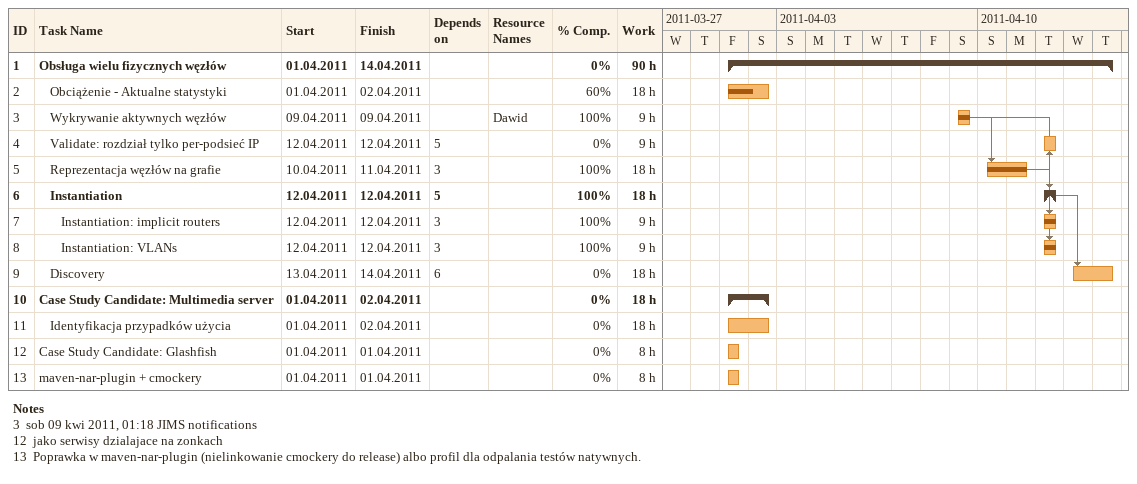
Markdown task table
| ID | Level | Task | Start | Finish | Predecessors | Resources | % complete | Work (h) |
|---|---|---|---|---|---|---|---|---|
| 1 | 1 | **Obsługa wielu fizycznych węzłów** | 2011-04-01 | 2011-04-14 |  |  | 0 | 90 |
| 2 | 2 | Obciążenie - Aktualne statystyki | 2011-04-01 | 2011-04-02 |  |  | 60 | 18 |
| 3 | 2 | Wykrywanie aktywnych węzłów | 2011-04-09 | 2011-04-09 |  | Dawid | 100 | 9 |
| 4 | 2 | Validate: rozdział tylko per-podsieć IP | 2011-04-12 | 2011-04-12 | 5 |  | 0 | 9 |
| 5 | 2 | Reprezentacja węzłów na grafie | 2011-04-10 | 2011-04-11 | 3 |  | 100 | 18 |
| 6 | 2 | **Instantiation** | 2011-04-12 | 2011-04-12 | 5 |  | 100 | 18 |
| 7 | 3 | Instantiation: implicit routers | 2011-04-12 | 2011-04-12 | 3 |  | 100 | 9 |
| 8 | 3 | Instantiation: VLANs | 2011-04-12 | 2011-04-12 | 3 |  | 100 | 9 |
| 9 | 2 | Discovery | 2011-04-13 | 2011-04-14 | 6 |  | 0 | 18 |
| 10 | 1 | **Case Study Candidate: Multimedia server** | 2011-04-01 | 2011-04-02 |  |  | 0 | 18 |
| 11 | 2 | Identyfikacja przypadków użycia | 2011-04-01 | 2011-04-02 |  |  | 0 | 18 |
| 12 | 1 | Case Study Candidate: Glashfish | 2011-04-01 | 2011-04-01 |  |  | 0 | 8 |
| 13 | 1 | maven-nar-plugin + cmockery | 2011-04-01 | 2011-04-01 |  |  | 0 | 8 |

Notes
- 3: sob 09 kwi 2011, 01:18 JIMS notifications
- 12: jako serwisy dzialajace na zonkach
- 13: Poprawka w maven-nar-plugin (nielinkowanie cmockery do release) albo profil dla odpalania testów natywnych.
